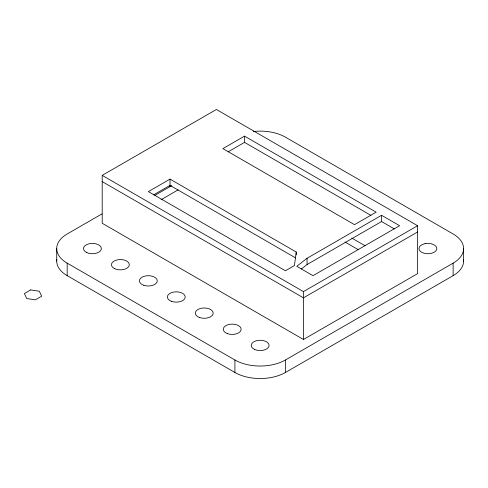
<?xml version="1.0" encoding="UTF-8"?>
<svg xmlns="http://www.w3.org/2000/svg" width="488" height="488" viewBox="0 0 488 488"><rect width="100%" height="100%" fill="white"/><g stroke="black" fill="none" stroke-linecap="round" stroke-linejoin="round"><path stroke-width="0.73" d="M296.24 252.034L294.429 265.57L285.413 270.773L148.37 191.613L170.019 179.12L296.24 252.034L296.24 254.809M307.062 258.28L296.777 266.296L313.003 275.671L399.599 225.706L381.567 215.287L307.062 258.28L307.062 264.533L301.346 268.986M102.206 175.363L216.391 109.477L417.618 225.718L417.636 273.609L303.463 339.489L102.206 223.266L102.206 175.363L303.438 291.604L303.438 297.851L417.636 231.952M102.035 213.866L67.173 233.99A35.709 20.618 0 0 0 67.173 263.148L67.173 275.641L234.911 372.484A35.709 20.618 0 0 0 285.413 372.484L453.126 275.653A35.722 20.624 0 0 0 463.49 259.451M244.531 136.128L222.882 148.62L354.514 224.657L376.163 212.164L244.531 136.128L244.531 142.374L370.898 215.367M153.622 194.834L170.019 185.373L295.582 257.902M228.134 151.841L244.531 142.374M154.909 195.359L171.825 185.605M161.101 199.714L178.218 189.826M307.062 264.533L381.567 221.534L394.45 228.976M303.438 291.604L417.618 225.718M67.173 263.148L234.911 359.991A35.709 20.618 0 0 0 285.413 359.991L453.126 263.16A35.722 20.624 0 0 0 453.145 233.99L285.413 137.152A35.722 20.624 0 0 0 253.18 131.51M351.811 238.083L365.006 245.708M345.022 242.03L358.21 249.649M102.206 181.609L303.463 297.839L303.463 339.489M169.873 185.214L169.873 186.727M463.6 248.575L463.6 261.074M453.126 263.16L453.126 275.653M381.567 215.287L381.567 221.534M285.413 359.991L285.413 372.484M234.911 359.991L234.911 372.484M170.019 179.12L170.019 185.373M56.712 248.569L56.712 261.068M67.173 275.641A35.709 20.618 0 0 1 56.822 259.445M30.713 289.896L24.4 293.544L26.712 298.522L35.331 299.858L41.645 296.21L39.339 291.232L30.713 289.896M425.139 243.664L423.84 243.976A8.93 5.154 0 0 0 421.583 252.217L422.651 252.741A8.93 5.154 0 0 0 429.294 253.662L430.654 253.473A8.93 5.154 0 0 0 435.119 245.537L434.21 244.927A8.93 5.154 0 0 0 425.139 243.664M254.541 349.414A8.93 5.154 0 0 0 268.979 346.218A8.93 5.154 0 0 0 256.962 340.6A8.93 5.154 0 0 0 254.541 349.414M227.737 333.737A8.93 5.154 0 0 0 241.133 329.272A8.93 5.154 0 0 0 227.737 324.807A8.93 5.154 0 0 0 227.737 333.737M199.781 317.596A8.93 5.154 0 0 0 213.177 313.131A8.93 5.154 0 0 0 199.781 308.666A8.93 5.154 0 0 0 199.781 317.596M171.831 301.456A8.93 5.154 0 0 0 185.22 296.991A8.93 5.154 0 0 0 171.831 292.526A8.93 5.154 0 0 0 171.831 301.456M86.803 252.577A8.93 5.154 0 0 0 101.242 249.374A8.93 5.154 0 0 0 89.225 243.756A8.93 5.154 0 0 0 86.803 252.577M143.875 285.315A8.93 5.154 0 0 0 157.264 280.85A8.93 5.154 0 0 0 143.875 276.385A8.93 5.154 0 0 0 143.875 285.315M114.759 268.717A8.93 5.154 0 0 0 129.198 265.515A8.93 5.154 0 0 0 117.181 259.897A8.93 5.154 0 0 0 114.759 268.717"/></g></svg>
